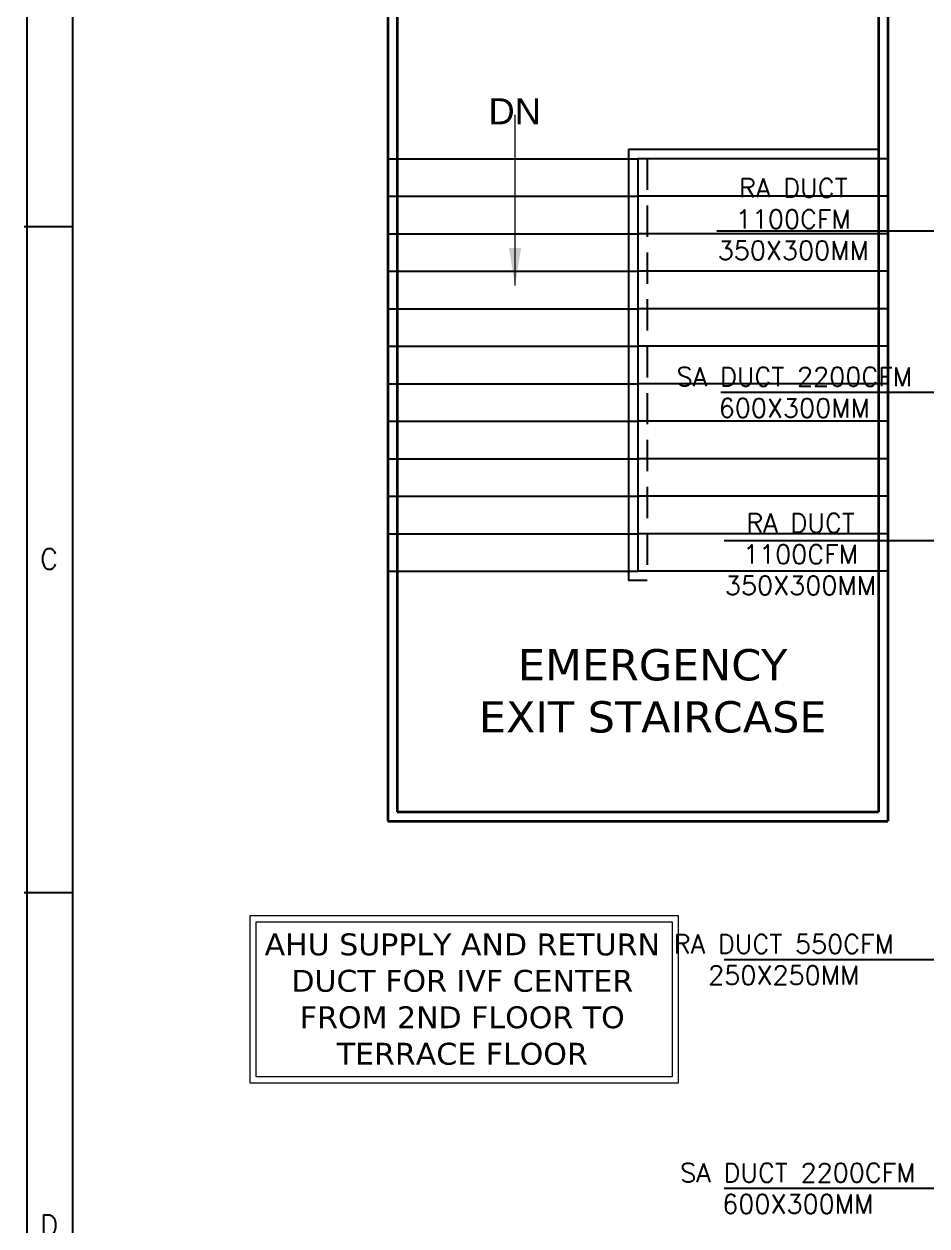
# Model space of a CAD drawing. Extents: x 2982526 to 3135339, y -1389320 to -1338265.
# Drawn here: x 3073394 to 3080617, y -1365339 to -1355722 of the extents above; entities that cross this region are included whole.
import ezdxf
from ezdxf.enums import TextEntityAlignment as Align

# ---------------------------------------------------------------- set-up
doc = ezdxf.new("R2010")
doc.units = 0
doc.header["$MEASUREMENT"] = 0
doc.linetypes.add('1', pattern=[0, 0, 0])
doc.linetypes.add('DASHED', pattern=[0.75, 0.5, -0.25])
doc.layers.get('0').update_dxf_attribs({"color": 6, "linetype": '1'})
for name, color, linetype in [('MEP_HVAC_TEXT', 7, 'Continuous'), ('stairscas', 7, 'Continuous'), ('TEXT', 5, '1'), ('TITLE', 7, 'Continuous')]:
    doc.layers.add(name, color=color, linetype=linetype)
doc.layers.add('WALL', color=7, linetype='1', lineweight=35)
doc.styles.add('ARI', font='arial.ttf')
doc.styles.add('MSK', font='g13f12w.shx')
doc.styles.add('ROMANS', font='romans.shx')
doc.styles.add('VERDANA', font='verdana.ttf')
doc.dimstyles.new('MM', dxfattribs={"dimscale": 0, "dimtxt": 230, "dimasz": 60, "dimexe": 100, "dimexo": 0.0625, "dimgap": 25, "dimtad": 0, "dimdec": 0, "dimzin": 0, "dimdsep": 46, "dimtxsty": 'ROMANS', "dimblk": 'OBLIQUE', "dimcen": 0.09, "dimdle": 100, "dimclrd": 5, "dimclre": 5, "dimclrt": 6, "dimadec": 0, "dimazin": 0, "dimtfac": 1, "dimtdec": 0, "dimtofl": 0, "dimtmove": 1, "dimatfit": 3, "dimfxl": 1, "dimfrac": 2, "dimtolj": 1, "dimtzin": 0, "dimarcsym": 0})

# ---------------------------------------------------------------- blocks, each defined once
blk = doc.blocks.new('A$C1BA14061')
at = {"layer": 'TITLE', "color": 7}
blk.add_line((0, -140464), (0, 0), dxfattribs=at)
at = {"layer": 'TITLE'}
blk.add_line((1204, -139174), (1204, -1290), dxfattribs=at)
at = {"layer": 'TITLE', "color": 0}
for p, q in [((-86, -35116), (1204, -35116)), ((-86, -52674), (1204, -52674))]:
    blk.add_line(p, q, dxfattribs=at)
at = {"layer": 'TITLE', "color": 0, "style": 'ROMANS', "width": 1}
for s, p in [('C', (573, -43881)), ('D', (573, -61439))]:
    blk.add_text(s, height=535, dxfattribs=at).set_placement(p, align=Align.MIDDLE)
blk = doc.blocks.new('_Oblique')
at = {"color": 0, "linetype": 'ByBlock', "lineweight": -2}
blk.add_line((-0.5, -0.5), (0.5, 0.5), dxfattribs=at)
blk = doc.blocks.new('Trc flr')
at = {"layer": 'stairscas', "color": 251, "linetype": 'Continuous'}
for p, q in [((-5007.6, 18570), (-3007.6, 18570)), ((-1082.6, 18645), (-3082.6, 18645)), ((-3082.6, 18645), (-3082.6, 15195)), ((-1082.6, 18570), (-3007.6, 18570)), ((-3007.6, 18570), (-3007.6, 15270)), ((-5007.6, 18270), (-3007.6, 18270)), ((-5007.6, 17970), (-3007.6, 17970)), ((-5007.6, 17670), (-3007.6, 17670)), ((-5007.6, 17370), (-3007.6, 17370)), ((-5007.6, 17070), (-3007.6, 17070)), ((-5007.6, 16770), (-3007.6, 16770)), ((-5007.6, 16470), (-3007.6, 16470)), ((-5007.6, 16170), (-3007.6, 16170)), ((-5007.6, 15870), (-3007.6, 15870)), ((-5007.6, 15570), (-3007.6, 15570)), ((-5007.6, 15270), (-3007.6, 15270))]:
    blk.add_line(p, q, dxfattribs=at)
at = {"layer": 'stairscas', "color": 251, "ltscale": 500}
for p, q in [((-1007.6, 18570), (-3007.6, 18570)), ((-1007.6, 18270), (-3007.6, 18270)), ((-1007.6, 17970), (-3007.6, 17970)), ((-1007.6, 17670), (-3007.6, 17670)), ((-1007.6, 17370), (-3007.6, 17370)), ((-1007.6, 17070), (-3007.6, 17070)), ((-1007.6, 16770), (-3007.6, 16770)), ((-1007.6, 16470), (-3007.6, 16470)), ((-1007.6, 16170), (-3007.6, 16170)), ((-1007.6, 15870), (-3007.6, 15870)), ((-1007.6, 15570), (-3007.6, 15570)), ((-1007.6, 15270), (-3007.6, 15270))]:
    blk.add_line(p, q, dxfattribs=at)
at = {"layer": 'stairscas', "color": 251, "linetype": 'DASHED', "ltscale": 500}
for p, q in [((-3007.6, 18570), (-3007.6, 15270)), ((-2932.6, 18570), (-2932.6, 15195)), ((-2932.6, 15195), (-3082.6, 15195)), ((-3007.6, 15270), (-3007.6, 15270)), ((-3007.6, 15270), (-3007.6, 15270))]:
    blk.add_line(p, q, dxfattribs=at)
at = {"layer": 'WALL', "color": 8, "linetype": 'Continuous'}
for p, q in [((-5007.6, 24020), (-5007.6, 13270)), ((-4932.6, 24020), (-4932.6, 13345)), ((-1082.6, 21390), (-1082.6, 13345, 0)), ((-1082.6, 21390), (-1082.6, 13345, 0)), ((-1007.6, 21390), (-1007.6, 13270, 0)), ((-1007.6, 21390), (-1007.6, 13270, 0)), ((-4932.6, 13345), (-1082.6, 13345)), ((-5007.6, 13270), (-1007.6, 13270))]:
    blk.add_line(p, q, dxfattribs=at)
at = {"layer": 'stairscas', "color": 251, "linetype": 'Continuous', "style": 'ARI'}
blk.add_text('DN', height=208.08, dxfattribs=at).set_placement((-3992.2, 18845.1), align=Align.CENTER)
at = {"layer": 'TEXT', "color": 8, "insert": (-2888.6, 13974.7), "char_height": 250, "width": 3566.072, "attachment_point": 8, "style": 'MSK'}
blk.add_mtext('{\\fVerdana|b0|i0|c0|p34;EMERGENCY\\PEXIT STAIRCASE}', dxfattribs=at)
at = {"layer": 'stairscas', "color": 251, "linetype": 'Continuous'}
blk.add_leader([(-3989.6, 17556.7), (-3989.6, 18922.2)], dimstyle='MM', override={"dimscale": 1, "dimasz": 300, "dimclrd": 256}, dxfattribs=at)

msp = doc.modelspace()

# ---------------------------------------------------------------- linework, layer by layer
at = {"layer": 'MEP_HVAC_TEXT', "color": 0, "linetype": 'ByBlock', "lineweight": 0}
for points in [[(3075201.4, -1362856), (3078627.9, -1362856), (3078627.9, -1364195), (3075201.4, -1364195)], [(3075251.4, -1362906), (3078577.9, -1362906), (3078577.9, -1364145), (3075251.4, -1364145)]]:
    msp.add_lwpolyline(points, close=True, dxfattribs=at)

# ---------------------------------------------------------------- block references
at = {"layer": 'TITLE', "lineweight": 0, "xscale": 0.3035552556082519, "yscale": 0.3035553943041123, "zscale": 0.3035553665695551}
msp.add_blockref('A$C1BA14061', (3073419.6, -1346682), dxfattribs=at)
at = {"layer": 'WALL', "lineweight": 0}
msp.add_blockref('Trc flr', (3081311.3, -1375369.8), dxfattribs=at)

# ---------------------------------------------------------------- texts
at = {"layer": 'MEP_HVAC_TEXT', "color": 0, "linetype": 'ByBlock', "lineweight": 0, "attachment_point": 1, "rotation": 359.99312, "style": 'VERDANA'}
for s, insert, char_height, width in [('\\pxqc;{\\Fromans|c0;\\C1;RA\\C0; DUCT\\P1100CFM\\P350X300MM }', (3078540.1, -1356958.3, 0), 150, 2014.714), ('\\pxqc;{\\Fromans|c0;\\C3;SA\\C0; DUCT 2200CFM\\P600X300MM}', (3078499.9, -1358469.5, 0), 150, 2111.507), ('\\pxqc;{\\Fromans|c0;\\C1;RA\\C0; DUCT\\P1100CFM\\P350X300MM }', (3078598.1, -1359639.3, 0), 150, 2014.714), ('\\pxqc;{\\C256;AHU \\C3;SUPPLY\\C256; AND \\C1;RETURN \\C256;DUCT FOR IVF CENTER FROM 2ND FLOOR TO TERRACE FLOOR}', (3075309.2, -1362997.8, 0), 175, 3181.292), ('\\pxqc;{\\Fromans|c0;\\C1;RA\\C0; DUCT 550CFM\\P250X250MM}', (3078528.1, -1363007.5, 0), 150, 1887.018), ('\\pxqc;{\\Fromans|c0;\\C3;SA\\C0; DUCT 2200CFM\\P600X300MM}', (3078528.1, -1364837.6, 0), 150, 2111.507)]:
    msp.add_mtext(s, dxfattribs=dict(at, insert=insert, char_height=char_height, width=width))

# ---------------------------------------------------------------- leaders
at = {"layer": 'MEP_HVAC_TEXT', "color": 0, "linetype": 'ByBlock', "lineweight": 0}
for points in [[(3080911.3, -1357380.5), (3078937.3, -1357380.5)], [(3080911.3, -1358670.2), (3078967.1, -1358670.2)], [(3080911.3, -1359856.7), (3078995.2, -1359856.7)], [(3080911.3, -1363208.1), (3078995.2, -1363208.1)], [(3080911.3, -1365038.3), (3078995.2, -1365038.3)]]:
    msp.add_leader(points, dimstyle='MM', override={"dimscale": 1, "dimasz": 150, "dimgap": 150, "dimclrd": 7}, dxfattribs=at)

doc.saveas('drawing.dxf')
